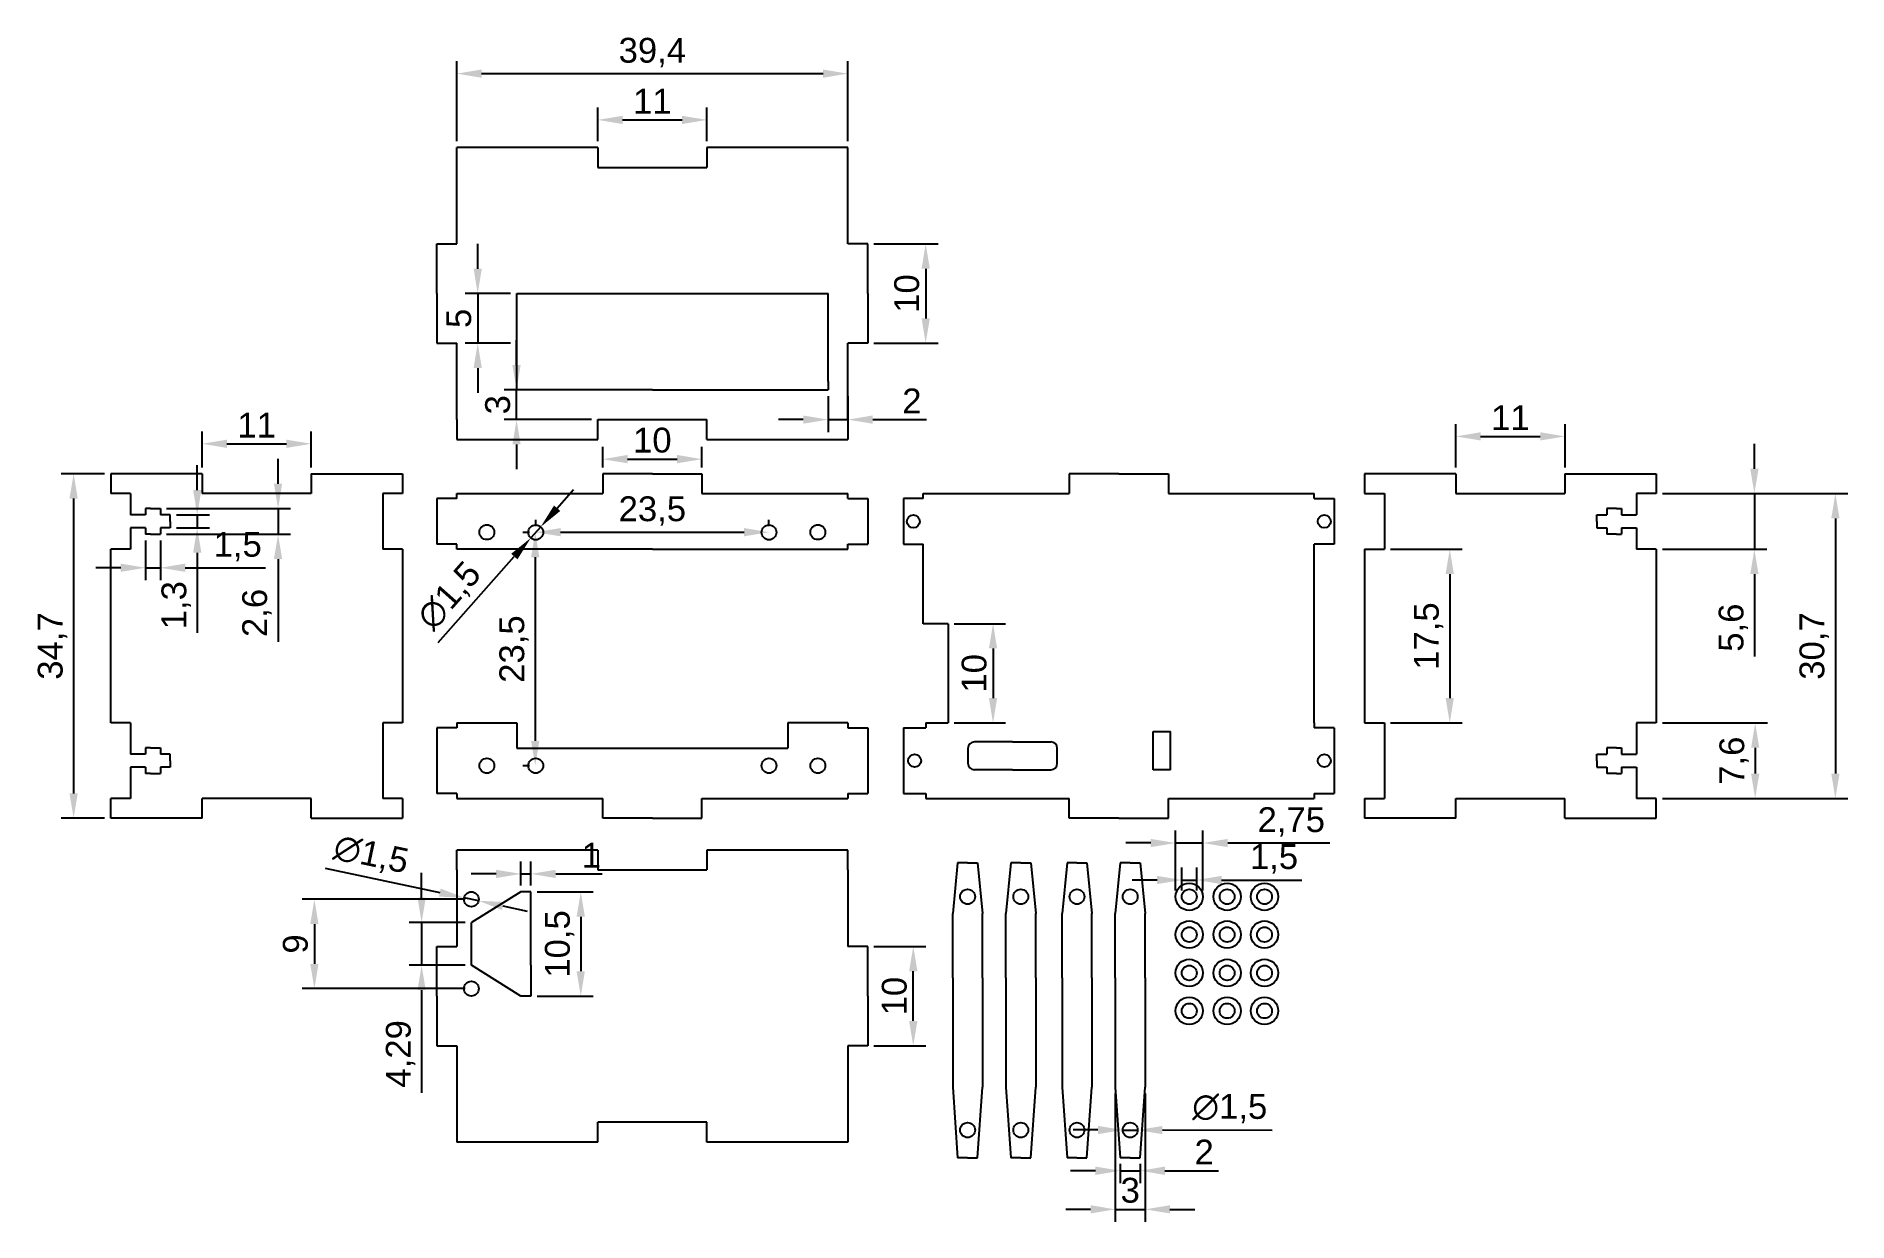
# Model space of a CAD drawing. Header units: millimetres. Extents: x -3 to 180, y -4 to 115.
import ezdxf

# ---------------------------------------------------------------- set-up
doc = ezdxf.new("R2010")
doc.units = ezdxf.units.MM
doc.styles.get("Standard").update_dxf_attribs({"font": 'arial.ttf'})
doc.dimstyles.new('ISO-25', dxfattribs={"dimtxt": 2.5, "dimasz": 2.5, "dimexe": 1.25, "dimexo": 0.625, "dimtad": 1, "dimtxsty": 'Standard', "dimcen": 2.5, "dimadec": 0, "dimazin": 0, "dimtfac": 1, "dimtmove": 0, "dimatfit": 3, "dimfxl": 1, "dimarcsym": 0})

# ---------------------------------------------------------------- blocks, each defined once
blk = doc.blocks.new('*D1')
at = {"color": 0, "lineweight": -2, "transparency": 16777216}
for p, q in [((4.17, 71.08), (-0.19, 71.08)), ((1.06, 68.58), (1.06, 38.88)), ((4.17, 36.38), (-0.19, 36.38))]:
    blk.add_line(p, q, dxfattribs=at)
at = {"color": 0, "transparency": 16777216}
for points in [[(0.64, 68.58), (1.47, 68.58), (1.06, 71.08)], [(0.64, 38.88), (1.47, 38.88), (1.06, 36.38)]]:
    blk.add_solid(points, dxfattribs=at)
at = {"layer": 'Defpoints', "color": 0, "transparency": 16777216}
for p in [(4.8, 71.08), (1.06, 36.38), (4.8, 36.38)]:
    blk.add_point(p, dxfattribs=at)
at = {"color": 0, "transparency": 16777216, "insert": (-1.07, 53.73), "char_height": 2.5, "attachment_point": 5, "rotation": 90}
blk.add_mtext('34,7', dxfattribs=at)
blk = doc.blocks.new('*D2')
at = {"color": 0, "lineweight": -2, "transparency": 16777216}
for p, q in [((39.67, 104.56), (39.67, 112.63)), ((42.17, 111.38), (76.57, 111.38)), ((79.07, 104.56), (79.07, 112.63))]:
    blk.add_line(p, q, dxfattribs=at)
at = {"color": 0, "transparency": 16777216}
for points in [[(42.17, 111.79), (42.17, 110.96), (39.67, 111.38)], [(76.57, 111.79), (76.57, 110.96), (79.07, 111.38)]]:
    blk.add_solid(points, dxfattribs=at)
at = {"layer": 'Defpoints', "color": 0, "transparency": 16777216}
for p in [(79.07, 111.38), (39.67, 103.93), (79.07, 103.93)]:
    blk.add_point(p, dxfattribs=at)
at = {"color": 0, "transparency": 16777216, "insert": (59.37, 113.5), "char_height": 2.5, "attachment_point": 5}
blk.add_mtext('39,4', dxfattribs=at)
blk = doc.blocks.new('*D3')
at = {"color": 0, "lineweight": -2, "transparency": 16777216}
for p, q in [((170.41, 71.58), (170.41, 74.08)), ((161.15, 69.08), (171.66, 69.08)), ((170.41, 69.08), (170.41, 63.48)), ((161.15, 63.48), (171.66, 63.48)), ((170.41, 60.98), (170.41, 52.68))]:
    blk.add_line(p, q, dxfattribs=at)
at = {"color": 0, "transparency": 16777216}
for points in [[(170, 71.58), (170.83, 71.58), (170.41, 69.08)], [(170, 60.98), (170.83, 60.98), (170.41, 63.48)]]:
    blk.add_solid(points, dxfattribs=at)
at = {"layer": 'Defpoints', "color": 0, "transparency": 16777216}
for p in [(160.53, 69.08), (160.53, 63.48), (170.41, 63.48)]:
    blk.add_point(p, dxfattribs=at)
at = {"color": 0, "transparency": 16777216, "insert": (168.29, 55.58), "char_height": 2.5, "attachment_point": 5, "rotation": 90}
blk.add_mtext('5,6', dxfattribs=at)
blk = doc.blocks.new('*D4')
at = {"color": 0, "lineweight": -2, "transparency": 16777216}
for p, q in [((161.15, 45.98), (171.74, 45.98)), ((170.49, 43.48), (170.49, 40.88)), ((161.15, 38.38), (171.74, 38.38))]:
    blk.add_line(p, q, dxfattribs=at)
at = {"color": 0, "transparency": 16777216}
for points in [[(170.08, 43.48), (170.91, 43.48), (170.49, 45.98)], [(170.08, 40.88), (170.91, 40.88), (170.49, 38.38)]]:
    blk.add_solid(points, dxfattribs=at)
at = {"layer": 'Defpoints', "color": 0, "transparency": 16777216}
for p in [(160.53, 45.98), (160.53, 38.38), (170.49, 38.38)]:
    blk.add_point(p, dxfattribs=at)
at = {"color": 0, "transparency": 16777216, "insert": (168.37, 42.18), "char_height": 2.5, "attachment_point": 5, "rotation": 90}
blk.add_mtext('7,6', dxfattribs=at)
blk = doc.blocks.new('*D6')
at = {"color": 0, "lineweight": -2, "transparency": 16777216}
for p, q in [((89.79, 55.98), (94.95, 55.98)), ((93.7, 53.48), (93.7, 48.48)), ((89.79, 45.98), (94.95, 45.98))]:
    blk.add_line(p, q, dxfattribs=at)
at = {"color": 0, "transparency": 16777216}
for points in [[(93.28, 53.48), (94.11, 53.48), (93.7, 55.98)], [(93.28, 48.48), (94.11, 48.48), (93.7, 45.98)]]:
    blk.add_solid(points, dxfattribs=at)
at = {"layer": 'Defpoints', "color": 0, "transparency": 16777216}
for p in [(89.17, 55.98), (89.17, 45.98), (93.7, 45.98)]:
    blk.add_point(p, dxfattribs=at)
at = {"color": 0, "transparency": 16777216, "insert": (91.8, 50.98), "char_height": 2.5, "attachment_point": 5, "rotation": 90}
blk.add_mtext('10', dxfattribs=at)
blk = doc.blocks.new('*D7')
at = {"color": 0, "lineweight": -2, "transparency": 16777216}
for p, q in [((133.75, 63.48), (140.97, 63.48)), ((139.72, 60.98), (139.72, 48.48)), ((133.75, 45.98), (140.97, 45.98))]:
    blk.add_line(p, q, dxfattribs=at)
at = {"color": 0, "transparency": 16777216}
for points in [[(139.3, 60.98), (140.13, 60.98), (139.72, 63.48)], [(139.3, 48.48), (140.13, 48.48), (139.72, 45.98)]]:
    blk.add_solid(points, dxfattribs=at)
at = {"layer": 'Defpoints', "color": 0, "transparency": 16777216}
for p in [(133.13, 63.48), (133.13, 45.98), (139.72, 45.98)]:
    blk.add_point(p, dxfattribs=at)
at = {"color": 0, "transparency": 16777216, "insert": (137.59, 54.73), "char_height": 2.5, "attachment_point": 5, "rotation": 90}
blk.add_mtext('17,5', dxfattribs=at)
blk = doc.blocks.new('*D8')
at = {"color": 0, "lineweight": -2, "transparency": 16777216}
for p, q in [((81.69, 94.23), (88.16, 94.23)), ((86.91, 91.73), (86.91, 86.73)), ((81.69, 84.23), (88.16, 84.23))]:
    blk.add_line(p, q, dxfattribs=at)
at = {"color": 0, "transparency": 16777216}
for points in [[(86.5, 91.73), (87.33, 91.73), (86.91, 94.23)], [(86.5, 86.73), (87.33, 86.73), (86.91, 84.23)]]:
    blk.add_solid(points, dxfattribs=at)
at = {"layer": 'Defpoints', "color": 0, "transparency": 16777216}
for p in [(81.07, 94.23), (81.07, 84.23), (86.91, 84.23)]:
    blk.add_point(p, dxfattribs=at)
at = {"color": 0, "transparency": 16777216, "insert": (85.01, 89.23), "char_height": 2.5, "attachment_point": 5, "rotation": 90}
blk.add_mtext('10', dxfattribs=at)
blk = doc.blocks.new('*D9')
at = {"color": 0, "lineweight": -2, "transparency": 16777216}
for p, q in [((81.69, 23.47), (86.91, 23.47)), ((85.66, 15.97), (85.66, 20.97)), ((81.69, 13.47), (86.91, 13.47))]:
    blk.add_line(p, q, dxfattribs=at)
at = {"color": 0, "transparency": 16777216}
for points in [[(85.24, 20.97), (86.08, 20.97), (85.66, 23.47)], [(85.24, 15.97), (86.08, 15.97), (85.66, 13.47)]]:
    blk.add_solid(points, dxfattribs=at)
at = {"layer": 'Defpoints', "color": 0, "transparency": 16777216}
for p in [(81.07, 23.47), (85.66, 23.47), (81.07, 13.47)]:
    blk.add_point(p, dxfattribs=at)
at = {"color": 0, "transparency": 16777216, "insert": (83.76, 18.47), "char_height": 2.5, "attachment_point": 5, "rotation": 90}
blk.add_mtext('10', dxfattribs=at)
blk = doc.blocks.new('*D11')
at = {"color": 0, "lineweight": -2, "transparency": 16777216}
for p, q in [((14, 71.7), (14, 75.35)), ((25, 71.7), (25, 75.35)), ((16.5, 74.1), (22.5, 74.1))]:
    blk.add_line(p, q, dxfattribs=at)
at = {"color": 0, "transparency": 16777216}
for points in [[(16.5, 74.51), (16.5, 73.68), (14, 74.1)], [(22.5, 74.51), (22.5, 73.68), (25, 74.1)]]:
    blk.add_solid(points, dxfattribs=at)
at = {"layer": 'Defpoints', "color": 0, "transparency": 16777216}
for p in [(25, 74.1), (14, 71.08), (25, 71.08)]:
    blk.add_point(p, dxfattribs=at)
at = {"color": 0, "transparency": 16777216, "insert": (19.5, 75.98), "char_height": 2.5, "attachment_point": 5}
blk.add_mtext('11', dxfattribs=at)
blk = doc.blocks.new('*D12')
at = {"color": 0, "lineweight": -2, "transparency": 16777216}
for p, q in [((140.33, 71.7), (140.33, 76.09)), ((142.83, 74.84), (148.83, 74.84)), ((151.33, 71.7), (151.33, 76.09))]:
    blk.add_line(p, q, dxfattribs=at)
at = {"color": 0, "transparency": 16777216}
for points in [[(142.83, 75.26), (142.83, 74.43), (140.33, 74.84)], [(148.83, 75.26), (148.83, 74.43), (151.33, 74.84)]]:
    blk.add_solid(points, dxfattribs=at)
at = {"layer": 'Defpoints', "color": 0, "transparency": 16777216}
for p in [(151.33, 74.84), (140.33, 71.08), (151.33, 71.08)]:
    blk.add_point(p, dxfattribs=at)
at = {"color": 0, "transparency": 16777216, "insert": (145.83, 76.72), "char_height": 2.5, "attachment_point": 5}
blk.add_mtext('11', dxfattribs=at)
blk = doc.blocks.new('*D13')
at = {"color": 0, "lineweight": -2, "transparency": 16777216}
for p, q in [((53.87, 104.56), (53.87, 107.97)), ((64.87, 104.56), (64.87, 107.97)), ((56.37, 106.72), (62.37, 106.72))]:
    blk.add_line(p, q, dxfattribs=at)
at = {"color": 0, "transparency": 16777216}
for points in [[(56.37, 107.13), (56.37, 106.3), (53.87, 106.72)], [(62.37, 107.13), (62.37, 106.3), (64.87, 106.72)]]:
    blk.add_solid(points, dxfattribs=at)
at = {"layer": 'Defpoints', "color": 0, "transparency": 16777216}
for p in [(64.87, 106.72), (53.87, 103.93), (64.87, 103.93)]:
    blk.add_point(p, dxfattribs=at)
at = {"color": 0, "transparency": 16777216, "insert": (59.37, 108.6), "char_height": 2.5, "attachment_point": 5}
blk.add_mtext('11', dxfattribs=at)
blk = doc.blocks.new('*D14')
at = {"color": 0, "lineweight": -2, "transparency": 16777216}
for p, q in [((54.37, 71.7), (54.37, 73.8)), ((64.37, 71.7), (64.37, 73.8)), ((56.87, 72.55), (61.87, 72.55))]:
    blk.add_line(p, q, dxfattribs=at)
at = {"color": 0, "transparency": 16777216}
for points in [[(56.87, 72.97), (56.87, 72.13), (54.37, 72.55)], [(61.87, 72.97), (61.87, 72.13), (64.37, 72.55)]]:
    blk.add_solid(points, dxfattribs=at)
at = {"layer": 'Defpoints', "color": 0, "transparency": 16777216}
for p in [(64.37, 72.55), (54.37, 71.08), (64.37, 71.08)]:
    blk.add_point(p, dxfattribs=at)
at = {"color": 0, "transparency": 16777216, "insert": (59.37, 74.45), "char_height": 2.5, "attachment_point": 5}
blk.add_mtext('10', dxfattribs=at)
blk = doc.blocks.new('*D15')
at = {"color": 0, "lineweight": -2, "transparency": 16777216}
for p, q in [((77.07, 78.91), (77.07, 75.28)), ((79.07, 78.91), (79.07, 75.28)), ((74.57, 76.53), (72.07, 76.53)), ((77.07, 76.53), (79.07, 76.53)), ((81.57, 76.53), (86.98, 76.53))]:
    blk.add_line(p, q, dxfattribs=at)
at = {"color": 0, "transparency": 16777216}
for points in [[(74.57, 76.95), (74.57, 76.12), (77.07, 76.53)], [(81.57, 76.95), (81.57, 76.12), (79.07, 76.53)]]:
    blk.add_solid(points, dxfattribs=at)
at = {"layer": 'Defpoints', "color": 0, "transparency": 16777216}
for p in [(77.07, 79.53), (79.07, 79.53), (79.07, 76.53)]:
    blk.add_point(p, dxfattribs=at)
at = {"color": 0, "transparency": 16777216, "insert": (85.52, 78.41), "char_height": 2.5, "attachment_point": 5}
blk.add_mtext('2', dxfattribs=at)
blk = doc.blocks.new('*D16')
at = {"color": 0, "lineweight": -2, "transparency": 16777216}
for p, q in [((41.77, 91.73), (41.77, 94.23)), ((45.09, 89.23), (40.52, 89.23)), ((41.77, 89.23), (41.77, 84.23)), ((45.09, 84.23), (40.52, 84.23)), ((41.77, 81.73), (41.77, 79.23))]:
    blk.add_line(p, q, dxfattribs=at)
at = {"color": 0, "transparency": 16777216}
for points in [[(41.36, 91.73), (42.19, 91.73), (41.77, 89.23)], [(41.36, 81.73), (42.19, 81.73), (41.77, 84.23)]]:
    blk.add_solid(points, dxfattribs=at)
at = {"layer": 'Defpoints', "color": 0, "transparency": 16777216}
for p in [(45.72, 89.23), (41.77, 84.23), (45.72, 84.23)]:
    blk.add_point(p, dxfattribs=at)
at = {"color": 0, "transparency": 16777216, "insert": (39.88, 86.73), "char_height": 2.5, "attachment_point": 5, "rotation": 90}
blk.add_mtext('5', dxfattribs=at)
blk = doc.blocks.new('*D17')
at = {"color": 0, "lineweight": -2, "transparency": 16777216}
for p, q in [((45.69, 82.03), (45.69, 84.53)), ((53.24, 79.53), (44.44, 79.53)), ((45.69, 76.53), (45.69, 79.53)), ((53.24, 76.53), (44.44, 76.53)), ((45.69, 74.03), (45.69, 71.53))]:
    blk.add_line(p, q, dxfattribs=at)
at = {"color": 0, "transparency": 16777216}
for points in [[(45.27, 82.03), (46.1, 82.03), (45.69, 79.53)], [(45.27, 74.03), (46.1, 74.03), (45.69, 76.53)]]:
    blk.add_solid(points, dxfattribs=at)
at = {"layer": 'Defpoints', "color": 0, "transparency": 16777216}
for p in [(45.69, 79.53), (53.87, 79.53), (53.87, 76.53)]:
    blk.add_point(p, dxfattribs=at)
at = {"color": 0, "transparency": 16777216, "insert": (43.79, 78.03), "char_height": 2.5, "attachment_point": 5, "rotation": 90}
blk.add_mtext('3', dxfattribs=at)
blk = doc.blocks.new('*D20')
at = {"color": 0, "lineweight": -2, "transparency": 16777216}
for p, q in [((49.78, 67.61), (51.43, 69.48)), ((48.12, 65.73), (47.12, 64.61)), ((37.79, 54.08), (45.46, 62.74))]:
    blk.add_line(p, q, dxfattribs=at)
at = {"color": 0, "transparency": 16777216}
for points in [[(49.46, 67.88), (50.09, 67.33), (48.12, 65.73)], [(45.15, 63.02), (45.78, 62.46), (47.12, 64.61)]]:
    blk.add_solid(points, dxfattribs=at)
at = {"layer": 'Defpoints', "color": 0, "transparency": 16777216}
for p in [(48.12, 65.73), (47.12, 64.61)]:
    blk.add_point(p, dxfattribs=at)
at = {"color": 0, "transparency": 16777216, "insert": (39, 58.71), "char_height": 2.5, "attachment_point": 5, "rotation": 48.4547}
blk.add_mtext('∅1,5', dxfattribs=at)
blk = doc.blocks.new('*D21')
at = {"color": 0, "lineweight": -2, "transparency": 16777216}
for p, q in [((47.62, 65.8), (47.62, 66.44)), ((71.12, 65.8), (71.12, 66.44)), ((50.12, 65.19), (68.62, 65.19))]:
    blk.add_line(p, q, dxfattribs=at)
at = {"color": 0, "transparency": 16777216}
for points in [[(50.12, 65.61), (50.12, 64.78), (47.62, 65.19)], [(68.62, 65.61), (68.62, 64.78), (71.12, 65.19)]]:
    blk.add_solid(points, dxfattribs=at)
at = {"layer": 'Defpoints', "color": 0, "transparency": 16777216}
for p in [(47.62, 65.17), (71.12, 65.19), (71.12, 65.17)]:
    blk.add_point(p, dxfattribs=at)
at = {"color": 0, "transparency": 16777216, "insert": (59.37, 67.32), "char_height": 2.5, "attachment_point": 5}
blk.add_mtext('23,5', dxfattribs=at)
blk = doc.blocks.new('*D22')
at = {"color": 0, "lineweight": -2, "transparency": 16777216}
for p, q in [((46.99, 65.17), (46.32, 65.17)), ((47.57, 62.67), (47.57, 44.17)), ((46.99, 41.67), (46.32, 41.67))]:
    blk.add_line(p, q, dxfattribs=at)
at = {"color": 0, "transparency": 16777216}
for points in [[(47.15, 62.67), (47.98, 62.67), (47.57, 65.17)], [(47.15, 44.17), (47.98, 44.17), (47.57, 41.67)]]:
    blk.add_solid(points, dxfattribs=at)
at = {"layer": 'Defpoints', "color": 0, "transparency": 16777216}
for p in [(47.62, 65.17), (47.57, 41.67), (47.62, 41.67)]:
    blk.add_point(p, dxfattribs=at)
at = {"color": 0, "transparency": 16777216, "insert": (45.44, 53.42), "char_height": 2.5, "attachment_point": 5, "rotation": 90}
blk.add_mtext('23,5', dxfattribs=at)
blk = doc.blocks.new('*D23')
at = {"color": 0, "lineweight": -2, "transparency": 16777216}
for p, q in [((26.39, 31.36), (37.95, 28.9)), ((41.87, 28.07), (40.4, 28.38)), ((44.31, 27.55), (46.76, 27.03))]:
    blk.add_line(p, q, dxfattribs=at)
at = {"color": 0, "transparency": 16777216}
for points in [[(38.04, 29.3), (37.87, 28.49), (40.4, 28.38)], [(44.4, 27.95), (44.22, 27.14), (41.87, 28.07)]]:
    blk.add_solid(points, dxfattribs=at)
at = {"layer": 'Defpoints', "color": 0, "transparency": 16777216}
for p in [(40.4, 28.38), (41.87, 28.07)]:
    blk.add_point(p, dxfattribs=at)
at = {"color": 0, "transparency": 16777216, "insert": (31.01, 32.59), "char_height": 2.5, "attachment_point": 5, "rotation": 348.0006}
blk.add_mtext('∅1,5', dxfattribs=at)
blk = doc.blocks.new('*D24')
at = {"color": 0, "lineweight": -2, "transparency": 16777216}
for p, q in [((36.12, 28.37), (36.12, 30.87)), ((40.51, 25.87), (34.87, 25.87)), ((36.12, 25.87), (36.12, 21.57)), ((40.51, 21.57), (34.87, 21.57)), ((36.12, 19.07), (36.12, 8.72))]:
    blk.add_line(p, q, dxfattribs=at)
at = {"color": 0, "transparency": 16777216}
for points in [[(35.71, 28.37), (36.54, 28.37), (36.12, 25.87)], [(35.71, 19.07), (36.54, 19.07), (36.12, 21.57)]]:
    blk.add_solid(points, dxfattribs=at)
at = {"layer": 'Defpoints', "color": 0, "transparency": 16777216}
for p in [(41.13, 25.87), (36.12, 21.57), (41.13, 21.57)]:
    blk.add_point(p, dxfattribs=at)
at = {"color": 0, "transparency": 16777216, "insert": (34, 12.65), "char_height": 2.5, "attachment_point": 5, "rotation": 90}
blk.add_mtext('4,29', dxfattribs=at)
blk = doc.blocks.new('*D25')
at = {"color": 0, "lineweight": -2, "transparency": 16777216}
for p, q in [((47.76, 28.97), (53.41, 28.97)), ((52.16, 26.47), (52.16, 20.97)), ((47.76, 18.47), (53.41, 18.47))]:
    blk.add_line(p, q, dxfattribs=at)
at = {"color": 0, "transparency": 16777216}
for points in [[(51.74, 26.47), (52.57, 26.47), (52.16, 28.97)], [(51.74, 20.97), (52.57, 20.97), (52.16, 18.47)]]:
    blk.add_solid(points, dxfattribs=at)
at = {"layer": 'Defpoints', "color": 0, "transparency": 16777216}
for p in [(47.13, 28.97), (47.13, 18.47), (52.16, 18.47)]:
    blk.add_point(p, dxfattribs=at)
at = {"color": 0, "transparency": 16777216, "insert": (50.03, 23.72), "char_height": 2.5, "attachment_point": 5, "rotation": 90}
blk.add_mtext('10,5', dxfattribs=at)
blk = doc.blocks.new('*D26')
at = {"color": 0, "lineweight": -2, "transparency": 16777216}
for p, q in [((46.13, 29.6), (46.13, 32.03)), ((47.13, 29.6), (47.13, 32.03)), ((43.63, 30.78), (41.13, 30.78)), ((46.13, 30.78), (47.13, 30.78)), ((49.63, 30.78), (54.3, 30.78))]:
    blk.add_line(p, q, dxfattribs=at)
at = {"color": 0, "transparency": 16777216}
for points in [[(43.63, 31.19), (43.63, 30.36), (46.13, 30.78)], [(49.63, 31.19), (49.63, 30.36), (47.13, 30.78)]]:
    blk.add_solid(points, dxfattribs=at)
at = {"layer": 'Defpoints', "color": 0, "transparency": 16777216}
for p in [(47.13, 30.78), (46.13, 28.97), (47.13, 28.97)]:
    blk.add_point(p, dxfattribs=at)
at = {"color": 0, "transparency": 16777216, "insert": (53.22, 32.66), "char_height": 2.5, "attachment_point": 5}
blk.add_mtext('1', dxfattribs=at)
blk = doc.blocks.new('*D27')
at = {"color": 0, "lineweight": -2, "transparency": 16777216}
for p, q in [((40.51, 28.22), (24.07, 28.22)), ((25.32, 25.72), (25.32, 21.72)), ((40.51, 19.22), (24.07, 19.22))]:
    blk.add_line(p, q, dxfattribs=at)
at = {"color": 0, "transparency": 16777216}
for points in [[(24.9, 25.72), (25.73, 25.72), (25.32, 28.22)], [(24.9, 21.72), (25.73, 21.72), (25.32, 19.22)]]:
    blk.add_solid(points, dxfattribs=at)
at = {"layer": 'Defpoints', "color": 0, "transparency": 16777216}
for p in [(41.13, 28.22), (25.32, 19.22), (41.13, 19.22)]:
    blk.add_point(p, dxfattribs=at)
at = {"color": 0, "transparency": 16777216, "insert": (23.41, 23.72), "char_height": 2.5, "attachment_point": 5, "rotation": 90}
blk.add_mtext('9', dxfattribs=at)
blk = doc.blocks.new('*D32')
at = {"color": 0, "lineweight": -2, "transparency": 16777216}
for p, q in [((161.15, 69.08), (179.82, 69.08)), ((178.57, 66.58), (178.57, 40.88)), ((161.15, 38.38), (179.82, 38.38))]:
    blk.add_line(p, q, dxfattribs=at)
at = {"color": 0, "transparency": 16777216}
for points in [[(178.16, 66.58), (178.99, 66.58), (178.57, 69.08)], [(178.16, 40.88), (178.99, 40.88), (178.57, 38.38)]]:
    blk.add_solid(points, dxfattribs=at)
at = {"layer": 'Defpoints', "color": 0, "transparency": 16777216}
for p in [(160.53, 69.08), (160.53, 38.38), (178.57, 38.38)]:
    blk.add_point(p, dxfattribs=at)
at = {"color": 0, "transparency": 16777216, "insert": (176.44, 53.73), "char_height": 2.5, "attachment_point": 5, "rotation": 90}
blk.add_mtext('30,7', dxfattribs=at)
blk = doc.blocks.new('*D35')
at = {"color": 0, "lineweight": -2, "transparency": 16777216}
for p, q in [((104.27, 4.99), (101.77, 4.99)), ((106.77, 4.98), (108.27, 4.98)), ((121.81, 4.95), (110.77, 4.97))]:
    blk.add_line(p, q, dxfattribs=at)
at = {"color": 0, "transparency": 16777216}
for points in [[(104.27, 5.4), (104.27, 4.57), (106.77, 4.98)], [(110.77, 5.39), (110.77, 4.56), (108.27, 4.98)]]:
    blk.add_solid(points, dxfattribs=at)
at = {"layer": 'Defpoints', "color": 0, "transparency": 16777216}
for p in [(106.77, 4.98), (108.27, 4.98)]:
    blk.add_point(p, dxfattribs=at)
at = {"color": 0, "transparency": 16777216, "insert": (117.55, 7.13), "char_height": 2.5, "attachment_point": 5, "rotation": 359.8719}
blk.add_mtext('∅1,5', dxfattribs=at)
blk = doc.blocks.new('*D36')
at = {"color": 0, "lineweight": -2, "transparency": 16777216}
for p, q in [((106.02, 8.66), (106.02, -4.26)), ((109.02, 8.66), (109.02, -4.26)), ((103.52, -3.01), (101.02, -3.01)), ((106.02, -3.01), (109.02, -3.01)), ((111.52, -3.01), (114.02, -3.01))]:
    blk.add_line(p, q, dxfattribs=at)
at = {"color": 0, "transparency": 16777216}
for points in [[(103.52, -2.59), (103.52, -3.42), (106.02, -3.01)], [(111.52, -2.59), (111.52, -3.42), (109.02, -3.01)]]:
    blk.add_solid(points, dxfattribs=at)
at = {"layer": 'Defpoints', "color": 0, "transparency": 16777216}
for p in [(106.02, 9.28), (109.02, 9.28), (109.02, -3.01)]:
    blk.add_point(p, dxfattribs=at)
at = {"color": 0, "transparency": 16777216, "insert": (107.52, -1.1), "char_height": 2.5, "attachment_point": 5}
blk.add_mtext('3', dxfattribs=at)
blk = doc.blocks.new('*D37')
at = {"color": 0, "lineweight": -2, "transparency": 16777216}
for p, q in [((104.02, 0.88), (101.52, 0.88)), ((106.52, 1.56), (106.52, -0.37)), ((106.52, 0.88), (108.52, 0.88)), ((108.52, 1.56), (108.52, -0.37)), ((111.02, 0.88), (116.43, 0.88))]:
    blk.add_line(p, q, dxfattribs=at)
at = {"color": 0, "transparency": 16777216}
for points in [[(104.02, 1.3), (104.02, 0.46), (106.52, 0.88)], [(111.02, 1.3), (111.02, 0.46), (108.52, 0.88)]]:
    blk.add_solid(points, dxfattribs=at)
at = {"layer": 'Defpoints', "color": 0, "transparency": 16777216}
for p in [(106.52, 2.18), (108.52, 2.18), (108.52, 0.88)]:
    blk.add_point(p, dxfattribs=at)
at = {"color": 0, "transparency": 16777216, "insert": (114.97, 2.76), "char_height": 2.5, "attachment_point": 5}
blk.add_mtext('2', dxfattribs=at)
blk = doc.blocks.new('*D38')
at = {"color": 0, "lineweight": -2, "transparency": 16777216}
for p, q in [((112.72, 29.11), (112.72, 31.41)), ((114.22, 29.11), (114.22, 31.41)), ((110.22, 30.16), (107.72, 30.16)), ((112.72, 30.16), (114.22, 30.16)), ((116.72, 30.16), (124.8, 30.16))]:
    blk.add_line(p, q, dxfattribs=at)
at = {"color": 0, "transparency": 16777216}
for points in [[(110.22, 30.58), (110.22, 29.75), (112.72, 30.16)], [(116.72, 30.58), (116.72, 29.75), (114.22, 30.16)]]:
    blk.add_solid(points, dxfattribs=at)
at = {"layer": 'Defpoints', "color": 0, "transparency": 16777216}
for p in [(114.22, 30.16), (112.72, 28.48), (114.22, 28.48)]:
    blk.add_point(p, dxfattribs=at)
at = {"color": 0, "transparency": 16777216, "insert": (122.01, 32.29), "char_height": 2.5, "attachment_point": 5}
blk.add_mtext('1,5', dxfattribs=at)
blk = doc.blocks.new('*D39')
at = {"color": 0, "lineweight": -2, "transparency": 16777216}
for p, q in [((112.09, 29.11), (112.09, 35.14)), ((114.84, 29.11), (114.84, 35.14)), ((109.59, 33.89), (107.09, 33.89)), ((112.09, 33.89), (114.84, 33.89)), ((117.34, 33.89), (127.65, 33.89))]:
    blk.add_line(p, q, dxfattribs=at)
at = {"color": 0, "transparency": 16777216}
for points in [[(109.59, 34.3), (109.59, 33.47), (112.09, 33.89)], [(117.34, 34.3), (117.34, 33.47), (114.84, 33.89)]]:
    blk.add_solid(points, dxfattribs=at)
at = {"layer": 'Defpoints', "color": 0, "transparency": 16777216}
for p in [(114.84, 33.89), (112.09, 28.48), (114.84, 28.48)]:
    blk.add_point(p, dxfattribs=at)
at = {"color": 0, "transparency": 16777216, "insert": (123.75, 36.01), "char_height": 2.5, "attachment_point": 5}
blk.add_mtext('2,75', dxfattribs=at)
blk = doc.blocks.new('*D40')
at = {"color": 0, "lineweight": -2, "transparency": 16777216}
for p, q in [((8.3, 64.35), (8.3, 60.36)), ((9.8, 64.35), (9.8, 60.36)), ((5.8, 61.61), (3.3, 61.61)), ((8.3, 61.61), (9.8, 61.61)), ((12.3, 61.61), (20.38, 61.61))]:
    blk.add_line(p, q, dxfattribs=at)
at = {"color": 0, "transparency": 16777216}
for points in [[(5.8, 62.03), (5.8, 61.2), (8.3, 61.61)], [(12.3, 62.03), (12.3, 61.2), (9.8, 61.61)]]:
    blk.add_solid(points, dxfattribs=at)
at = {"layer": 'Defpoints', "color": 0, "transparency": 16777216}
for p in [(8.3, 64.98), (9.8, 64.98), (9.8, 61.61)]:
    blk.add_point(p, dxfattribs=at)
at = {"color": 0, "transparency": 16777216, "insert": (17.59, 63.74), "char_height": 2.5, "attachment_point": 5}
blk.add_mtext('1,5', dxfattribs=at)
blk = doc.blocks.new('*D41')
at = {"color": 0, "lineweight": -2, "transparency": 16777216}
for p, q in [((13.51, 69.43), (13.51, 71.93)), ((11.42, 66.93), (14.76, 66.93)), ((13.51, 66.93), (13.51, 65.63)), ((11.42, 65.63), (14.76, 65.63)), ((13.51, 63.13), (13.51, 55.06))]:
    blk.add_line(p, q, dxfattribs=at)
at = {"color": 0, "transparency": 16777216}
for points in [[(13.1, 69.43), (13.93, 69.43), (13.51, 66.93)], [(13.1, 63.13), (13.93, 63.13), (13.51, 65.63)]]:
    blk.add_solid(points, dxfattribs=at)
at = {"layer": 'Defpoints', "color": 0, "transparency": 16777216}
for p in [(10.8, 66.93), (10.8, 65.63), (13.51, 65.63)]:
    blk.add_point(p, dxfattribs=at)
at = {"color": 0, "transparency": 16777216, "insert": (11.39, 57.84), "char_height": 2.5, "attachment_point": 5, "rotation": 90}
blk.add_mtext('1,3', dxfattribs=at)
blk = doc.blocks.new('*D42')
at = {"color": 0, "lineweight": -2, "transparency": 16777216}
for p, q in [((21.66, 70.08), (21.66, 72.58)), ((10.42, 67.58), (22.91, 67.58)), ((21.66, 67.58), (21.66, 64.98)), ((10.42, 64.98), (22.91, 64.98)), ((21.66, 62.48), (21.66, 54.14))]:
    blk.add_line(p, q, dxfattribs=at)
at = {"color": 0, "transparency": 16777216}
for points in [[(21.24, 70.08), (22.07, 70.08), (21.66, 67.58)], [(21.24, 62.48), (22.07, 62.48), (21.66, 64.98)]]:
    blk.add_solid(points, dxfattribs=at)
at = {"layer": 'Defpoints', "color": 0, "transparency": 16777216}
for p in [(9.8, 67.58), (9.8, 64.98), (21.66, 64.98)]:
    blk.add_point(p, dxfattribs=at)
at = {"color": 0, "transparency": 16777216, "insert": (19.53, 57.06), "char_height": 2.5, "attachment_point": 5, "rotation": 90}
blk.add_mtext('2,6', dxfattribs=at)

msp = doc.modelspace()

# ---------------------------------------------------------------- linework, layer by layer
for p, q in [((53.87, 103.934), (39.67, 103.934)), ((39.67, 101.934), (39.67, 103.934)), ((53.87, 103.934), (53.87, 101.934)), ((79.07, 103.934), (64.87, 103.934)), ((64.87, 103.934), (64.87, 101.934)), ((79.07, 101.934), (79.07, 103.934)), ((39.67, 94.234), (39.67, 101.934)), ((53.87, 101.934), (64.87, 101.934)), ((79.07, 94.234), (79.07, 101.934)), ((37.67, 89.234), (37.67, 94.234)), ((37.67, 94.234), (39.67, 94.234)), ((81.07, 94.234), (79.07, 94.234)), ((81.07, 89.234), (81.07, 94.234)), ((37.67, 89.234), (37.67, 84.234)), ((45.72, 79.534), (45.72, 89.234)), ((45.72, 89.234), (73.02, 89.234)), ((73.02, 89.234), (77.07, 89.234)), ((77.07, 80.384), (77.07, 89.234)), ((81.07, 89.234), (81.07, 84.234)), ((37.67, 84.234), (39.67, 84.234)), ((39.67, 76.534), (39.67, 84.234)), ((79.07, 76.534), (79.07, 84.234)), ((81.07, 84.234), (79.07, 84.234)), ((77.07, 80.384), (77.07, 79.534)), ((59.37, 79.534), (45.72, 79.534)), ((59.37, 79.534), (73.02, 79.534)), ((73.02, 79.534), (77.07, 79.534)), ((39.67, 76.534), (39.67, 74.534)), ((53.87, 74.534), (53.87, 76.534)), ((53.87, 76.534), (64.87, 76.534)), ((64.87, 74.534), (64.87, 76.534)), ((79.07, 76.534), (79.07, 74.534)), ((39.67, 74.534), (53.87, 74.534)), ((64.87, 74.534), (79.07, 74.534)), ((6.799, 71.078), (4.799, 71.078)), ((4.799, 71.078), (4.799, 69.078)), ((13.999, 71.078), (6.799, 71.078)), ((13.999, 71.078), (13.999, 69.078)), ((24.999, 71.078), (24.999, 69.078)), ((24.999, 71.078), (32.199, 71.078)), ((32.199, 71.078), (34.199, 71.078)), ((34.199, 71.078), (34.199, 69.078)), ((59.37, 71.078), (54.37, 71.078)), ((54.37, 71.078), (54.37, 69.078)), ((59.37, 71.078), (64.37, 71.078)), ((64.37, 71.078), (64.37, 69.078)), ((106.37, 71.078), (101.37, 71.078)), ((101.37, 71.078), (101.37, 69.078)), ((106.37, 71.078), (111.37, 71.078)), ((111.37, 71.078), (111.37, 69.078)), ((133.128, 71.078), (131.128, 71.078)), ((131.128, 71.078), (131.128, 69.078)), ((140.328, 71.078), (133.128, 71.078)), ((140.328, 71.078), (140.328, 69.078)), ((151.328, 71.078), (151.328, 69.078)), ((151.328, 71.078), (158.528, 71.078)), ((158.528, 71.078), (160.528, 71.078)), ((160.528, 71.078), (160.528, 69.078)), ((6.799, 69.078), (4.799, 69.078)), ((6.799, 69.078), (6.799, 66.928)), ((8.799, 67.578), (8.299, 67.578)), ((8.299, 67.578), (8.299, 66.928)), ((8.799, 67.578), (9.799, 67.578)), ((9.799, 67.578), (9.799, 66.928)), ((24.999, 69.078), (13.999, 69.078)), ((32.199, 69.078), (32.199, 63.478)), ((34.199, 69.078), (32.199, 69.078)), ((39.67, 68.578), (37.67, 68.578)), ((37.67, 68.578), (37.67, 63.978)), ((39.67, 69.078), (54.37, 69.078)), ((39.67, 68.578), (39.67, 69.078)), ((64.37, 69.078), (79.07, 69.078)), ((79.07, 68.578), (79.07, 69.078)), ((79.07, 68.578), (81.07, 68.578)), ((81.07, 68.578), (81.07, 63.978)), ((86.67, 68.578), (84.67, 68.578)), ((84.67, 68.578), (84.67, 63.978)), ((86.67, 69.078), (101.37, 69.078)), ((86.67, 68.578), (86.67, 69.078)), ((111.37, 69.078), (126.07, 69.078)), ((126.07, 68.578), (126.07, 69.078)), ((126.07, 68.578), (128.07, 68.578)), ((128.07, 68.578), (128.07, 63.978)), ((131.128, 69.078), (133.128, 69.078)), ((133.128, 69.078), (133.128, 63.478)), ((140.328, 69.078), (151.328, 69.078)), ((156.528, 67.578), (155.528, 67.578)), ((155.528, 67.578), (155.528, 66.928)), ((156.528, 67.578), (157.028, 67.578)), ((157.028, 67.578), (157.028, 66.928)), ((158.528, 69.078), (158.528, 66.928)), ((160.528, 69.078), (158.528, 69.078)), ((8.299, 66.928), (6.799, 66.928)), ((10.799, 66.928), (9.799, 66.928)), ((10.799, 66.278), (10.799, 66.928)), ((10.799, 66.278), (10.799, 65.628)), ((154.528, 66.278), (154.528, 66.928)), ((154.528, 66.928), (155.528, 66.928)), ((154.528, 66.278), (154.528, 65.628)), ((157.028, 66.928), (158.528, 66.928)), ((8.299, 65.628), (6.799, 65.628)), ((6.799, 65.628), (6.799, 63.478)), ((8.299, 65.628), (8.299, 64.978)), ((8.799, 64.978), (8.299, 64.978)), ((8.799, 64.978), (9.799, 64.978)), ((10.799, 65.628), (9.799, 65.628)), ((9.799, 65.628), (9.799, 64.978)), ((39.67, 63.978), (37.67, 63.978)), ((39.67, 63.478), (39.67, 63.978)), ((79.07, 63.978), (81.07, 63.978)), ((79.07, 63.478), (79.07, 63.978)), ((84.67, 63.978), (86.67, 63.978)), ((86.67, 63.478), (86.67, 63.978)), ((128.07, 63.978), (126.07, 63.978)), ((126.07, 63.478), (126.07, 63.978)), ((154.528, 65.628), (155.528, 65.628)), ((155.528, 65.628), (155.528, 64.978)), ((156.528, 64.978), (155.528, 64.978)), ((156.528, 64.978), (157.028, 64.978)), ((157.028, 65.628), (158.528, 65.628)), ((157.028, 65.628), (157.028, 64.978)), ((158.528, 65.628), (158.528, 63.478)), ((6.799, 63.478), (4.799, 63.478)), ((4.799, 45.978), (4.799, 63.478)), ((34.199, 63.478), (32.199, 63.478)), ((34.199, 63.478), (34.199, 57.22)), ((59.37, 63.478), (39.67, 63.478)), ((59.37, 63.478), (79.07, 63.478)), ((86.67, 55.978), (86.67, 63.478)), ((126.07, 45.978), (126.07, 63.478)), ((131.128, 63.478), (131.128, 57.22)), ((131.128, 63.478), (133.128, 63.478)), ((160.528, 63.478), (158.528, 63.478)), ((160.528, 63.478), (160.528, 57.22)), ((34.199, 57.22), (34.199, 45.978)), ((131.128, 57.22), (131.128, 45.978)), ((160.528, 57.22), (160.528, 45.978)), ((89.17, 55.978), (86.67, 55.978)), ((89.17, 55.978), (89.17, 45.978)), ((6.799, 45.978), (4.799, 45.978)), ((6.799, 45.978), (6.799, 42.828)), ((34.199, 45.978), (32.199, 45.978)), ((32.199, 45.978), (32.199, 38.378)), ((39.67, 45.978), (45.72, 45.978)), ((39.67, 45.978), (39.67, 45.478)), ((45.72, 45.978), (45.72, 43.428)), ((79.07, 45.978), (73.02, 45.978)), ((73.02, 45.978), (73.02, 43.428)), ((79.07, 45.978), (79.07, 45.478)), ((86.92, 45.978), (86.92, 45.478)), ((86.92, 45.978), (89.17, 45.978)), ((126.07, 45.978), (126.07, 45.478)), ((131.128, 45.978), (133.128, 45.978)), ((133.128, 45.978), (133.128, 38.378)), ((160.528, 45.978), (158.528, 45.978)), ((158.528, 45.978), (158.528, 42.828)), ((39.67, 45.478), (37.67, 45.478)), ((37.67, 45.478), (37.67, 38.878)), ((79.07, 45.478), (81.07, 45.478)), ((81.07, 45.478), (81.07, 38.878)), ((84.67, 45.478), (84.67, 38.878)), ((84.67, 45.478), (86.92, 45.478)), ((95.67, 44.073), (91.82, 44.073)), ((95.67, 44.073), (99.52, 44.073)), ((109.82, 41.273), (109.82, 45.123)), ((109.82, 45.123), (111.57, 45.123)), ((111.57, 41.273), (111.57, 45.123)), ((128.07, 45.478), (126.07, 45.478)), ((128.07, 45.478), (128.07, 38.878)), ((8.299, 42.828), (6.799, 42.828)), ((8.799, 43.478), (8.299, 43.478)), ((8.299, 43.478), (8.299, 42.828)), ((8.799, 43.478), (9.799, 43.478)), ((9.799, 43.478), (9.799, 42.828)), ((10.799, 42.828), (9.799, 42.828)), ((10.799, 42.178), (10.799, 42.828)), ((10.799, 42.178), (10.799, 41.528)), ((45.72, 43.428), (73.02, 43.428)), ((91.17, 43.423), (91.17, 41.923)), ((100.17, 41.923), (100.17, 43.423)), ((154.528, 42.178), (154.528, 42.828)), ((154.528, 42.828), (155.528, 42.828)), ((154.528, 42.178), (154.528, 41.528)), ((156.528, 43.478), (155.528, 43.478)), ((155.528, 43.478), (155.528, 42.828)), ((156.528, 43.478), (157.028, 43.478)), ((157.028, 43.478), (157.028, 42.828)), ((157.028, 42.828), (158.528, 42.828)), ((8.299, 41.528), (6.799, 41.528)), ((6.799, 41.528), (6.799, 38.378)), ((8.299, 41.528), (8.299, 40.878)), ((8.799, 40.878), (8.299, 40.878)), ((8.799, 40.878), (9.799, 40.878)), ((10.799, 41.528), (9.799, 41.528)), ((9.799, 41.528), (9.799, 40.878)), ((95.67, 41.273), (91.82, 41.273)), ((95.67, 41.273), (99.52, 41.273)), ((111.57, 41.273), (109.82, 41.273)), ((154.528, 41.528), (155.528, 41.528)), ((155.528, 41.528), (155.528, 40.878)), ((156.528, 40.878), (155.528, 40.878)), ((156.528, 40.878), (157.028, 40.878)), ((157.028, 41.528), (158.528, 41.528)), ((157.028, 41.528), (157.028, 40.878)), ((158.528, 41.528), (158.528, 38.378)), ((4.799, 36.378), (4.799, 38.378)), ((6.799, 38.378), (4.799, 38.378)), ((24.999, 38.378), (13.999, 38.378)), ((13.999, 36.378), (13.999, 38.378)), ((24.999, 36.378), (24.999, 38.378)), ((34.199, 38.378), (32.199, 38.378)), ((34.199, 38.378), (34.199, 36.378)), ((39.67, 38.878), (37.67, 38.878)), ((39.67, 38.878), (39.67, 38.378)), ((39.67, 38.378), (54.37, 38.378)), ((54.37, 36.378), (54.37, 38.378)), ((64.37, 36.378), (64.37, 38.378)), ((64.37, 38.378), (79.07, 38.378)), ((79.07, 38.878), (81.07, 38.878)), ((79.07, 38.878), (79.07, 38.378)), ((84.67, 38.878), (86.92, 38.878)), ((86.92, 38.878), (86.92, 38.378)), ((86.92, 38.378), (101.37, 38.378)), ((101.37, 36.378), (101.37, 38.378)), ((111.37, 36.378), (111.37, 38.378)), ((111.37, 38.378), (126.07, 38.378)), ((126.07, 38.878), (128.07, 38.878)), ((126.07, 38.878), (126.07, 38.378)), ((131.128, 38.378), (133.128, 38.378)), ((131.128, 38.378), (131.128, 36.378)), ((140.328, 38.378), (151.328, 38.378)), ((140.328, 36.378), (140.328, 38.378)), ((151.328, 36.378), (151.328, 38.378)), ((160.528, 38.378), (158.528, 38.378)), ((160.528, 36.378), (160.528, 38.378)), ((6.799, 36.378), (4.799, 36.378)), ((13.999, 36.378), (6.799, 36.378)), ((24.999, 36.378), (32.199, 36.378)), ((32.199, 36.378), (34.199, 36.378)), ((59.37, 36.378), (54.37, 36.378)), ((59.37, 36.378), (64.37, 36.378)), ((106.37, 36.378), (101.37, 36.378)), ((106.37, 36.378), (111.37, 36.378)), ((133.128, 36.378), (131.128, 36.378)), ((140.328, 36.378), (133.128, 36.378)), ((151.328, 36.378), (158.528, 36.378)), ((158.528, 36.378), (160.528, 36.378)), ((53.87, 33.171), (39.67, 33.171)), ((39.67, 31.171), (39.67, 33.171)), ((53.87, 33.171), (53.87, 31.171)), ((64.87, 33.171), (64.87, 31.171)), ((79.07, 33.171), (64.87, 33.171)), ((79.07, 31.171), (79.07, 33.171)), ((39.67, 31.171), (39.67, 23.471)), ((53.87, 31.171), (64.87, 31.171)), ((79.07, 31.171), (79.07, 31.171)), ((79.07, 31.171), (79.07, 23.471)), ((90.133, 31.885), (89.633, 26.785)), ((91.133, 31.885), (90.133, 31.885)), ((91.133, 31.885), (92.133, 31.885)), ((92.133, 31.885), (92.633, 26.785)), ((95.498, 31.885), (94.998, 26.785)), ((96.498, 31.885), (95.498, 31.885)), ((96.498, 31.885), (97.498, 31.885)), ((97.498, 31.885), (97.998, 26.785)), ((101.155, 31.885), (100.655, 26.785)), ((102.155, 31.885), (101.155, 31.885)), ((102.155, 31.885), (103.155, 31.885)), ((103.155, 31.885), (103.655, 26.785)), ((106.52, 31.885), (106.02, 26.785)), ((107.52, 31.885), (106.52, 31.885)), ((107.52, 31.885), (108.52, 31.885)), ((108.52, 31.885), (109.02, 26.785)), ((46.131, 28.971), (41.131, 25.868)), ((47.131, 28.971), (46.131, 28.971)), ((47.131, 25.868), (47.131, 28.971)), ((41.131, 21.574), (41.131, 25.868)), ((47.131, 21.574), (47.131, 25.868)), ((89.633, 20.314), (89.633, 26.785)), ((92.633, 20.314), (92.633, 26.785)), ((94.998, 20.314), (94.998, 26.785)), ((97.998, 20.314), (97.998, 26.785)), ((100.655, 20.314), (100.655, 26.785)), ((103.655, 20.314), (103.655, 26.785)), ((106.02, 20.314), (106.02, 26.785)), ((109.02, 20.314), (109.02, 26.785)), ((37.67, 18.471), (37.67, 23.471)), ((37.67, 23.471), (39.67, 23.471)), ((81.07, 23.471), (79.07, 23.471)), ((81.07, 18.471), (81.07, 23.471)), ((46.131, 18.471), (41.131, 21.574)), ((47.131, 21.574), (47.131, 18.471)), ((89.633, 20.314), (89.633, 9.285)), ((92.633, 20.314), (92.633, 9.285)), ((94.998, 20.314), (94.998, 9.285)), ((97.998, 20.314), (97.998, 9.285)), ((100.655, 20.314), (100.655, 9.285)), ((103.655, 20.314), (103.655, 9.285)), ((106.02, 20.314), (106.02, 9.285)), ((109.02, 20.314), (109.02, 9.285)), ((37.67, 18.471), (37.67, 13.471)), ((47.131, 18.471), (46.131, 18.471)), ((81.07, 18.471), (81.07, 13.471)), ((37.67, 13.471), (39.67, 13.471)), ((39.67, 13.471), (39.67, 5.771)), ((81.07, 13.471), (79.07, 13.471)), ((79.07, 13.471), (79.07, 5.771)), ((89.633, 9.285), (90.133, 2.185)), ((92.133, 2.185), (92.633, 9.285)), ((94.998, 9.285), (95.498, 2.185)), ((97.498, 2.185), (97.998, 9.285)), ((100.655, 9.285), (101.155, 2.185)), ((103.155, 2.185), (103.655, 9.285)), ((106.02, 9.285), (106.52, 2.185)), ((108.52, 2.185), (109.02, 9.285)), ((39.67, 5.771), (39.67, 3.771)), ((64.87, 5.771), (53.87, 5.771)), ((53.87, 3.771), (53.87, 5.771)), ((64.87, 3.771), (64.87, 5.771)), ((79.07, 5.771), (79.07, 3.771)), ((53.87, 3.771), (39.67, 3.771)), ((79.07, 3.771), (64.87, 3.771)), ((91.133, 2.185), (90.133, 2.185)), ((91.133, 2.185), (92.133, 2.185)), ((96.498, 2.185), (95.498, 2.185)), ((96.498, 2.185), (97.498, 2.185)), ((102.155, 2.185), (101.155, 2.185)), ((102.155, 2.185), (103.155, 2.185)), ((107.52, 2.185), (106.52, 2.185)), ((107.52, 2.185), (108.52, 2.185))]:
    msp.add_line(p, q)
for centre, radius in [((42.695, 65.192), 0.75), ((47.62, 65.173), 0.75), ((71.12, 65.173), 0.75), ((76.045, 65.192), 0.75), ((85.67, 66.278), 0.65), ((127.07, 66.278), 0.65), ((42.695, 41.673), 0.75), ((47.62, 41.673), 0.75), ((71.12, 41.673), 0.75), ((76.045, 41.673), 0.75), ((85.795, 42.178), 0.65), ((127.07, 42.178), 0.65), ((91.133, 28.48), 0.75), ((96.498, 28.48), 0.75), ((102.155, 28.48), 0.75), ((107.52, 28.48), 0.75), ((113.469, 28.48), 1.375), ((113.469, 28.48), 0.75), ((117.287, 28.48), 1.375), ((117.287, 28.48), 0.75), ((121.056, 28.48), 1.375), ((121.056, 28.48), 0.75), ((41.131, 28.221), 0.75), ((113.469, 24.662), 1.375), ((117.287, 24.662), 1.375), ((121.056, 24.662), 1.375), ((113.469, 24.662), 0.75), ((117.287, 24.662), 0.75), ((121.056, 24.662), 0.75), ((113.469, 20.803), 1.375), ((117.287, 20.803), 1.375), ((121.056, 20.803), 1.375), ((113.469, 20.803), 0.75), ((117.287, 20.803), 0.75), ((121.056, 20.803), 0.75), ((41.131, 19.221), 0.75), ((113.469, 16.985), 1.375), ((117.287, 16.985), 1.375), ((121.056, 16.985), 1.375), ((113.469, 16.985), 0.75), ((117.287, 16.985), 0.75), ((121.056, 16.985), 0.75), ((91.133, 4.98), 0.75), ((96.498, 4.98), 0.75), ((102.155, 4.98), 0.75), ((107.52, 4.98), 0.75)]:
    msp.add_circle(centre, radius)
for centre, start, end in [((91.82, 43.423), 90, 180), ((99.52, 43.423), 0, 90), ((91.82, 41.923), 180, 270), ((99.52, 41.923), 270, 0)]:
    msp.add_arc(centre, 0.65, start, end)

# ---------------------------------------------------------------- dimensions: what is measured, and where the dimension line sits
for base, p1, p2, picture, middle in [((79.07, 111.375), (39.67, 103.934), (79.07, 103.934), '*D2', (59.37, 113.503)), ((64.87, 106.716), (53.87, 103.934), (64.87, 103.934), '*D13', (59.37, 108.596)), ((79.07, 76.534), (77.07, 79.534), (79.07, 79.534), '*D15', (85.523, 78.415)), ((24.999, 74.097), (13.999, 71.078), (24.999, 71.078), '*D11', (19.499, 75.977)), ((151.328, 74.844), (140.328, 71.078), (151.328, 71.078), '*D12', (145.828, 76.724)), ((64.37, 72.551), (54.37, 71.078), (64.37, 71.078), '*D14', (59.37, 74.453)), ((71.12, 65.192), (47.62, 65.173), (71.12, 65.173), '*D21', (59.37, 67.32)), ((9.799, 61.613), (8.299, 64.978), (9.799, 64.978), '*D40', (17.591, 63.741)), ((47.131, 30.776), (46.131, 28.971), (47.131, 28.971), '*D26', (53.217, 32.656)), ((108.52, 0.88), (106.52, 2.185), (108.52, 2.185), '*D37', (114.973, 2.76))]:
    dim = msp.add_linear_dim(base=base, p1=p1, p2=p2, dimstyle='ISO-25')
    dim.commit()
    dim.dimension.update_dxf_attribs({"geometry": picture, "text_midpoint": middle})
for base, p1, p2, picture, middle in [((41.774, 84.234), (45.72, 89.234), (45.72, 84.234), '*D16', (39.878, 86.734)), ((86.912, 84.234), (81.07, 94.234), (81.07, 84.234), '*D8', (85.011, 89.234)), ((45.688, 79.534), (53.87, 76.534), (53.87, 79.534), '*D17', (43.786, 78.034)), ((170.413, 63.478), (160.528, 69.078), (160.528, 63.478), '*D3', (168.286, 55.578)), ((21.657, 64.978), (9.799, 67.578), (9.799, 64.978), '*D42', (19.529, 57.057)), ((1.057, 36.378), (4.799, 71.078), (4.799, 36.378), '*D1', (-1.07, 53.728)), ((178.572, 38.378), (160.528, 69.078), (160.528, 38.378), '*D32', (176.444, 53.728)), ((47.566, 41.673), (47.62, 65.173), (47.62, 41.673), '*D22', (45.439, 53.423)), ((139.717, 45.978), (133.128, 63.478), (133.128, 45.978), '*D7', (137.589, 54.728)), ((93.697, 45.978), (89.17, 55.978), (89.17, 45.978), '*D6', (91.796, 50.978)), ((170.493, 38.378), (160.528, 45.978), (160.528, 38.378), '*D4', (168.366, 42.178)), ((36.124, 21.574), (41.131, 25.868), (41.131, 21.574), '*D24', (33.997, 12.649)), ((25.316, 19.221), (41.131, 28.221), (41.131, 19.221), '*D27', (23.415, 23.721)), ((52.158, 18.471), (47.131, 28.971), (47.131, 18.471), '*D25', (50.03, 23.721)), ((85.661, 23.471), (81.07, 13.471), (81.07, 23.471), '*D9', (83.76, 18.471))]:
    dim = msp.add_linear_dim(base=base, p1=p1, p2=p2, angle=90, dimstyle='ISO-25')
    dim.commit()
    dim.dimension.update_dxf_attribs({"geometry": picture, "text_midpoint": middle})
dim = msp.add_aligned_dim(p1=(10.799, 66.928), p2=(10.799, 65.628), distance=2.716, dimstyle='ISO-25')
dim.commit()
dim.dimension.update_dxf_attribs({"geometry": '*D41', "text_midpoint": (11.387, 57.845)})
for p1, p2, picture, middle in [((48.117, 65.735), (47.123, 64.612), '*D20', (40.62, 57.274)), ((41.865, 28.065), (40.398, 28.377), '*D23', (30.563, 30.467)), ((106.77, 4.982), (108.27, 4.979), '*D35', (117.54, 4.958))]:
    dim = msp.add_diameter_dim_2p(p1=p1, p2=p2, dimstyle='ISO-25')
    dim.commit()
    dim.dimension.update_dxf_attribs({"geometry": picture, "text_midpoint": middle, "dimtype": 163})
for base, p1, p2, picture, middle in [((114.844, 33.887), (112.094, 28.48), (114.844, 28.48), '*D39', (123.746, 33.887)), ((114.219, 30.164), (112.719, 28.48), (114.219, 28.48), '*D38', (122.011, 30.164)), ((109.02, -3.007), (106.02, 9.285), (109.02, 9.285), '*D36', (107.52, -3.007))]:
    dim = msp.add_linear_dim(base=base, p1=p1, p2=p2, dimstyle='ISO-25')
    dim.commit()
    dim.dimension.update_dxf_attribs({"geometry": picture, "text_midpoint": middle, "dimtype": 160})

doc.saveas('drawing.dxf')
